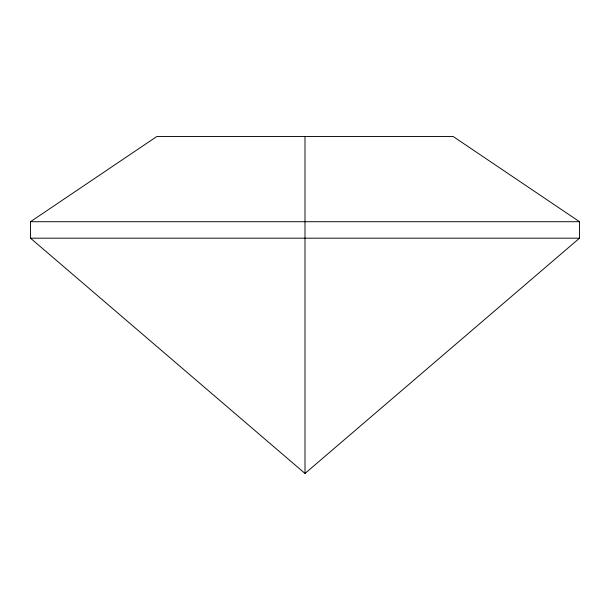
<?xml version="1.0" encoding="UTF-8"?>
<svg xmlns="http://www.w3.org/2000/svg" width="610" height="610" viewBox="0 0 610 610"><rect width="100%" height="100%" fill="white"/><g stroke="black" fill="none" stroke-linecap="round" stroke-linejoin="round"><path stroke-width="0.91" d="M305 473.459L579.5 238.182L579.5 221.712L453.23 136.541L156.77 136.541L30.5 221.712L30.5 238.182L305 473.459L305 136.541M30.5 221.712L579.5 221.712M30.5 238.182L579.5 238.182"/></g></svg>
